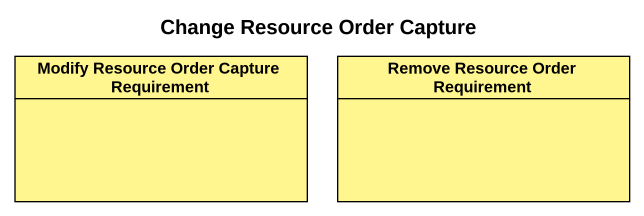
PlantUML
@startuml
title Change Resource Order Capture
hide circle
hide empty members
class "Modify Resource Order Capture Requirement" as Modify_Resource_Order #FFF68F
class "Remove Resource Order Requirement" as Remove_Resource_Order #FFF68F
@enduml
